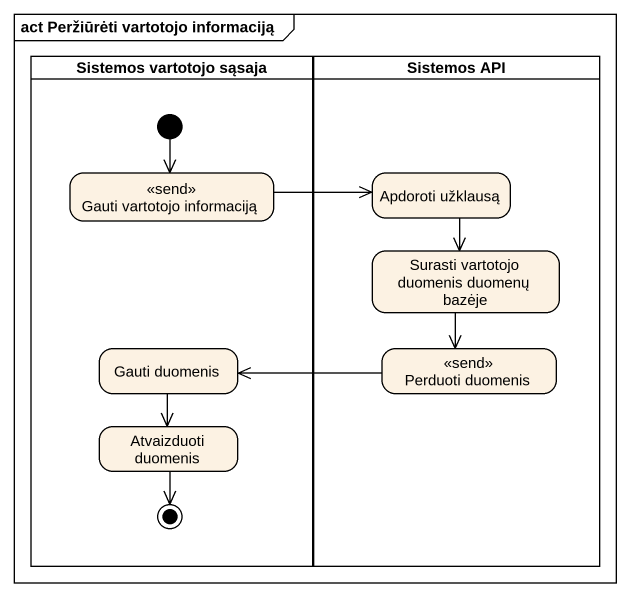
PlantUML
@startuml
mainframe act Peržiūrėti vartotojo informaciją
hide empty description
state "Sistemos vartotojo sąsaja" as Sistemos_vartotojo_sąsaja <<partition>> {
  state "Gauti vartotojo informaciją" as Gauti_vartotojo_informaciją <<send>>
  state "Gauti duomenis" as Gauti_duomenis
  state "Atvaizduoti duomenis" as Atvaizduoti_duomenis
  [*] --> Gauti_vartotojo_informaciją
  Atvaizduoti_duomenis --> [*]
}
state "Sistemos API" as Sistemos_API <<partition>> {
  state "Apdoroti užklausą" as Apdoroti_užklausą
  state "Surasti vartotojo duomenis duomenų bazėje" as Surasti_vartotojo_duomenis
  state "Perduoti duomenis" as Perduoti_duomenis <<send>>
}
Gauti_vartotojo_informaciją -right-> Apdoroti_užklausą
Apdoroti_užklausą --> Surasti_vartotojo_duomenis
Surasti_vartotojo_duomenis --> Perduoti_duomenis
Gauti_duomenis --> Atvaizduoti_duomenis
Perduoti_duomenis -left-> Gauti_duomenis
@enduml
